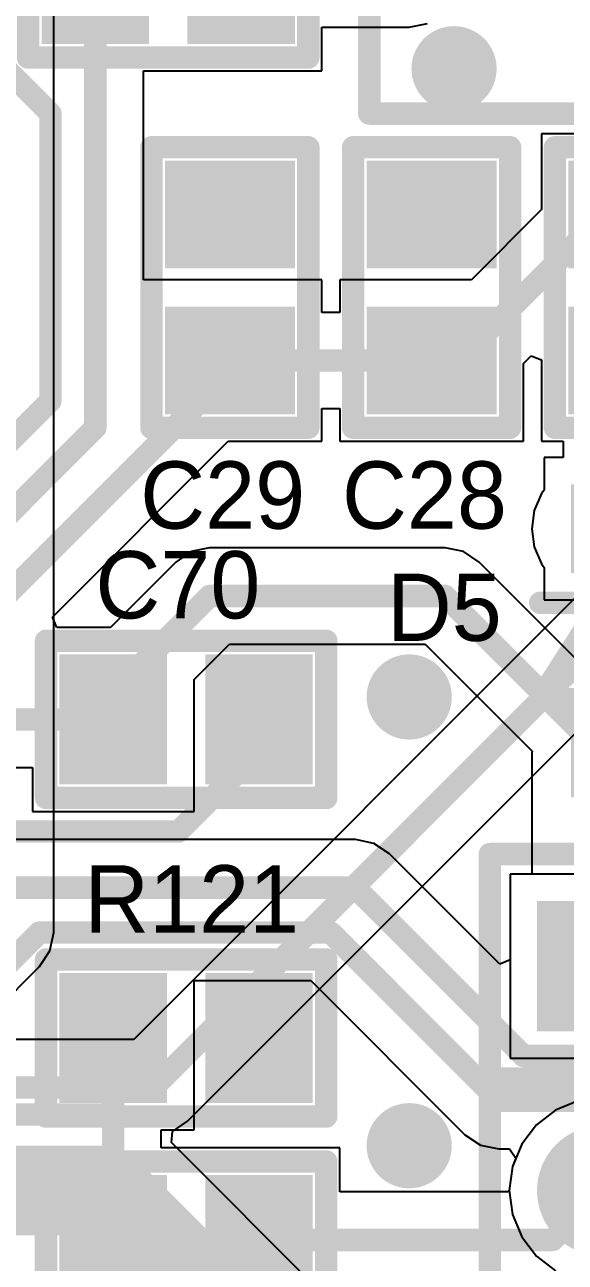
# Model space of a CAD drawing. Extents: x 1012 to 1122, y 1012 to 1122.
# Drawn here: x 1100.54 to 1106.67, y 1082.75 to 1096.76 of the extents above; entities that cross this region are included whole.
import ezdxf

# ---------------------------------------------------------------- set-up
doc = ezdxf.new("R2010")
doc.units = 0
doc.layers.get('0').update_dxf_attribs({"linetype": 'CONTINUOUS'})
for name, color, linetype in [('BOTTOMLAYER', 5, 'CONTINUOUS'), ('BOTTOMSOLDER', 6, 'CONTINUOUS'), ('MULTILAYER', 9, 'CONTINUOUS'), ('TOPLAYER', 1, 'CONTINUOUS'), ('TOPOVERLAY', 2, 'CONTINUOUS'), ('TOPPASTE', 8, 'CONTINUOUS'), ('TOPSOLDER', 216, 'CONTINUOUS')]:
    doc.layers.add(name, color=color, linetype=linetype)

# ---------------------------------------------------------------- blocks, each defined once
blk = doc.blocks.new('CC0603_5')
at = {"layer": 'TOPLAYER'}
for points in [[(-0.508, -0.635), (0.508, -0.635), (-0.508, 0.635), (0.508, 0.635)], [(1.143, -0.635), (2.159, -0.635), (1.143, 0.635), (2.159, 0.635)]]:
    blk.add_solid(points, dxfattribs=at)
at = {"layer": 'TOPOVERLAY', "const_width": 0.254}
for points in [[(-0.508, 0.889), (-0.762, 0.889)], [(-0.762, 0.889), (-0.762, -0.889)], [(2.413, 0.889), (-0.508, 0.889)], [(2.413, 0.889), (2.413, -0.889)], [(2.413, -0.889), (-0.762, -0.889)]]:
    blk.add_lwpolyline(points, dxfattribs=at)
at = {"layer": 'TOPOVERLAY', "const_width": 0.127}
for points in [[(-0.8255, 0.889, 1), (-0.6985, 0.889, 1)], [(-0.8255, 0.889, 1), (-0.6985, 0.889, 1)], [(-0.5715, 0.889, 1), (-0.4445, 0.889, 1)], [(-0.5715, 0.889, 1), (-0.4445, 0.889, 1)], [(2.3495, 0.889, 1), (2.4765, 0.889, 1)], [(2.3495, 0.889, 1), (2.4765, 0.889, 1)], [(-0.8255, -0.889, 1), (-0.6985, -0.889, 1)], [(-0.8255, -0.889, 1), (-0.6985, -0.889, 1)], [(2.3495, -0.889, 1), (2.4765, -0.889, 1)], [(2.3495, -0.889, 1), (2.4765, -0.889, 1)]]:
    blk.add_lwpolyline(points, format="xyb", close=True, dxfattribs=at)
at = {"layer": 'TOPPASTE'}
for points in [[(-0.508, -0.635), (0.508, -0.635), (-0.508, 0.635), (0.508, 0.635)], [(1.143, -0.635), (2.159, -0.635), (1.143, 0.635), (2.159, 0.635)]]:
    blk.add_solid(points, dxfattribs=at)
at = {"layer": 'TOPSOLDER'}
for points in [[(-0.6096, -0.7366), (0.6096, -0.7366), (-0.6096, 0.7366), (0.6096, 0.7366)], [(1.0414, -0.7366), (2.2606, -0.7366), (1.0414, 0.7366), (2.2606, 0.7366)]]:
    blk.add_solid(points, dxfattribs=at)
blk = doc.blocks.new('CC0603_6')
at = {"layer": 'TOPLAYER'}
for points in [[(-0.508, -0.635), (0.508, -0.635), (-0.508, 0.635), (0.508, 0.635)], [(1.143, -0.635), (2.159, -0.635), (1.143, 0.635), (2.159, 0.635)]]:
    blk.add_solid(points, dxfattribs=at)
at = {"layer": 'TOPOVERLAY', "const_width": 0.254}
for points in [[(-0.762, 0.889), (-0.508, 0.889)], [(-0.762, -0.889), (-0.762, 0.889)], [(-0.508, 0.889), (2.413, 0.889)], [(2.413, -0.889), (2.413, 0.889)], [(-0.762, -0.889), (2.413, -0.889)]]:
    blk.add_lwpolyline(points, dxfattribs=at)
at = {"layer": 'TOPOVERLAY', "const_width": 0.127}
for points in [[(-0.8255, 0.889, 1), (-0.6985, 0.889, 1)], [(-0.8255, 0.889, 1), (-0.6985, 0.889, 1)], [(-0.5715, 0.889, 1), (-0.4445, 0.889, 1)], [(-0.5715, 0.889, 1), (-0.4445, 0.889, 1)], [(2.3495, 0.889, 1), (2.4765, 0.889, 1)], [(2.3495, 0.889, 1), (2.4765, 0.889, 1)], [(-0.8255, -0.889, 1), (-0.6985, -0.889, 1)], [(-0.8255, -0.889, 1), (-0.6985, -0.889, 1)], [(2.3495, -0.889, 1), (2.4765, -0.889, 1)], [(2.3495, -0.889, 1), (2.4765, -0.889, 1)]]:
    blk.add_lwpolyline(points, format="xyb", close=True, dxfattribs=at)
at = {"layer": 'TOPPASTE'}
for points in [[(-0.508, -0.635), (0.508, -0.635), (-0.508, 0.635), (0.508, 0.635)], [(1.143, -0.635), (2.159, -0.635), (1.143, 0.635), (2.159, 0.635)]]:
    blk.add_solid(points, dxfattribs=at)
at = {"layer": 'TOPSOLDER'}
for points in [[(-0.6096, -0.7366), (0.6096, -0.7366), (-0.6096, 0.7366), (0.6096, 0.7366)], [(1.0414, -0.7366), (2.2606, -0.7366), (1.0414, 0.7366), (2.2606, 0.7366)]]:
    blk.add_solid(points, dxfattribs=at)
blk = doc.blocks.new('SIP2_2_54MM_7')
at = {"layer": 'BOTTOMLAYER', "const_width": 0.635}
blk.add_lwpolyline([(2.2225, 0, 1), (2.8575, 0, 1)], format="xyb", close=True, dxfattribs=at)
at = {"layer": 'BOTTOMLAYER'}
blk.add_solid([(-0.635, -0.635), (0.635, -0.635), (-0.635, 0.635), (0.635, 0.635)], dxfattribs=at)
at = {"layer": 'BOTTOMSOLDER', "const_width": 0.7366}
blk.add_lwpolyline([(2.1717, 0, 1), (2.9083, 0, 1)], format="xyb", close=True, dxfattribs=at)
at = {"layer": 'BOTTOMSOLDER'}
blk.add_solid([(-0.7366, -0.7366), (0.7366, -0.7366), (-0.7366, 0.7366), (0.7366, 0.7366)], dxfattribs=at)
at = {"layer": 'MULTILAYER', "const_width": 0.635}
blk.add_lwpolyline([(2.2225, 0, 1), (2.8575, 0, 1)], format="xyb", close=True, dxfattribs=at)
at = {"layer": 'MULTILAYER'}
blk.add_solid([(-0.635, -0.635), (0.635, -0.635), (-0.635, 0.635), (0.635, 0.635)], dxfattribs=at)
at = {"layer": 'TOPLAYER', "const_width": 0.635}
blk.add_lwpolyline([(2.2225, 0, 1), (2.8575, 0, 1)], format="xyb", close=True, dxfattribs=at)
at = {"layer": 'TOPLAYER'}
blk.add_solid([(-0.635, -0.635), (0.635, -0.635), (-0.635, 0.635), (0.635, 0.635)], dxfattribs=at)
at = {"layer": 'TOPOVERLAY', "const_width": 0.254}
for points in [[(3.81, 1.27), (-1.27, 1.27)], [(-1.27, -1.27), (-1.27, 1.27)], [(1.27, -1.27), (1.27, 1.27)], [(3.81, -1.27), (3.81, 1.27)], [(3.81, -1.27), (-1.27, -1.27)]]:
    blk.add_lwpolyline(points, dxfattribs=at)
at = {"layer": 'TOPOVERLAY', "const_width": 0.127}
for points in [[(-1.3335, 1.27, 1), (-1.2065, 1.27, 1)], [(-1.3335, 1.27, 1), (-1.2065, 1.27, 1)], [(1.2065, 1.27, 1), (1.3335, 1.27, 1)], [(3.7465, 1.27, 1), (3.8735, 1.27, 1)], [(3.7465, 1.27, 1), (3.8735, 1.27, 1)], [(-1.3335, -1.27, 1), (-1.2065, -1.27, 1)], [(-1.3335, -1.27, 1), (-1.2065, -1.27, 1)], [(1.2065, -1.27, 1), (1.3335, -1.27, 1)], [(3.7465, -1.27, 1), (3.8735, -1.27, 1)], [(3.7465, -1.27, 1), (3.8735, -1.27, 1)]]:
    blk.add_lwpolyline(points, format="xyb", close=True, dxfattribs=at)
at = {"layer": 'TOPSOLDER', "const_width": 0.7366}
blk.add_lwpolyline([(2.1717, 0, 1), (2.9083, 0, 1)], format="xyb", close=True, dxfattribs=at)
at = {"layer": 'TOPSOLDER'}
blk.add_solid([(-0.7366, -0.7366), (0.7366, -0.7366), (-0.7366, 0.7366), (0.7366, 0.7366)], dxfattribs=at)
blk = doc.blocks.new('CC0603_40')
at = {"layer": 'TOPLAYER'}
for points in [[(-0.508, -0.635), (0.508, -0.635), (-0.508, 0.635), (0.508, 0.635)], [(1.143, -0.635), (2.159, -0.635), (1.143, 0.635), (2.159, 0.635)]]:
    blk.add_solid(points, dxfattribs=at)
at = {"layer": 'TOPOVERLAY', "const_width": 0.254}
for points in [[(-0.762, -0.889), (-0.762, 0.889)], [(-0.508, 0.889), (-0.762, 0.889)], [(2.413, 0.889), (-0.508, 0.889)], [(2.413, -0.889), (2.413, 0.889)], [(2.413, -0.889), (-0.762, -0.889)]]:
    blk.add_lwpolyline(points, dxfattribs=at)
at = {"layer": 'TOPOVERLAY', "const_width": 0.127}
for points in [[(-0.8255, 0.889, 1), (-0.6985, 0.889, 1)], [(-0.8255, 0.889, 1), (-0.6985, 0.889, 1)], [(-0.5715, 0.889, 1), (-0.4445, 0.889, 1)], [(-0.5715, 0.889, 1), (-0.4445, 0.889, 1)], [(2.3495, 0.889, 1), (2.4765, 0.889, 1)], [(2.3495, 0.889, 1), (2.4765, 0.889, 1)], [(-0.8255, -0.889, 1), (-0.6985, -0.889, 1)], [(-0.8255, -0.889, 1), (-0.6985, -0.889, 1)], [(2.3495, -0.889, 1), (2.4765, -0.889, 1)], [(2.3495, -0.889, 1), (2.4765, -0.889, 1)]]:
    blk.add_lwpolyline(points, format="xyb", close=True, dxfattribs=at)
at = {"layer": 'TOPPASTE'}
for points in [[(-0.508, -0.635), (0.508, -0.635), (-0.508, 0.635), (0.508, 0.635)], [(1.143, -0.635), (2.159, -0.635), (1.143, 0.635), (2.159, 0.635)]]:
    blk.add_solid(points, dxfattribs=at)
at = {"layer": 'TOPSOLDER'}
for points in [[(-0.6096, -0.7366), (0.6096, -0.7366), (-0.6096, 0.7366), (0.6096, 0.7366)], [(1.0414, -0.7366), (2.2606, -0.7366), (1.0414, 0.7366), (2.2606, 0.7366)]]:
    blk.add_solid(points, dxfattribs=at)
blk = doc.blocks.new('CC0603_41')
at = {"layer": 'TOPLAYER'}
for points in [[(-0.508, -0.635), (0.508, -0.635), (-0.508, 0.635), (0.508, 0.635)], [(1.143, -0.635), (2.159, -0.635), (1.143, 0.635), (2.159, 0.635)]]:
    blk.add_solid(points, dxfattribs=at)
at = {"layer": 'TOPOVERLAY', "const_width": 0.254}
for points in [[(-0.762, -0.889), (-0.762, 0.889)], [(-0.508, 0.889), (-0.762, 0.889)], [(2.413, 0.889), (-0.508, 0.889)], [(2.413, -0.889), (2.413, 0.889)], [(2.413, -0.889), (-0.762, -0.889)]]:
    blk.add_lwpolyline(points, dxfattribs=at)
at = {"layer": 'TOPOVERLAY', "const_width": 0.127}
for points in [[(-0.8255, 0.889, 1), (-0.6985, 0.889, 1)], [(-0.8255, 0.889, 1), (-0.6985, 0.889, 1)], [(-0.5715, 0.889, 1), (-0.4445, 0.889, 1)], [(-0.5715, 0.889, 1), (-0.4445, 0.889, 1)], [(2.3495, 0.889, 1), (2.4765, 0.889, 1)], [(2.3495, 0.889, 1), (2.4765, 0.889, 1)], [(-0.8255, -0.889, 1), (-0.6985, -0.889, 1)], [(-0.8255, -0.889, 1), (-0.6985, -0.889, 1)], [(2.3495, -0.889, 1), (2.4765, -0.889, 1)], [(2.3495, -0.889, 1), (2.4765, -0.889, 1)]]:
    blk.add_lwpolyline(points, format="xyb", close=True, dxfattribs=at)
at = {"layer": 'TOPPASTE'}
for points in [[(-0.508, -0.635), (0.508, -0.635), (-0.508, 0.635), (0.508, 0.635)], [(1.143, -0.635), (2.159, -0.635), (1.143, 0.635), (2.159, 0.635)]]:
    blk.add_solid(points, dxfattribs=at)
at = {"layer": 'TOPSOLDER'}
for points in [[(-0.6096, -0.7366), (0.6096, -0.7366), (-0.6096, 0.7366), (0.6096, 0.7366)], [(1.0414, -0.7366), (2.2606, -0.7366), (1.0414, 0.7366), (2.2606, 0.7366)]]:
    blk.add_solid(points, dxfattribs=at)
blk = doc.blocks.new('CC0603_75')
at = {"layer": 'TOPLAYER'}
for points in [[(-0.508, -0.635), (0.508, -0.635), (-0.508, 0.635), (0.508, 0.635)], [(1.143, -0.635), (2.159, -0.635), (1.143, 0.635), (2.159, 0.635)]]:
    blk.add_solid(points, dxfattribs=at)
at = {"layer": 'TOPOVERLAY', "const_width": 0.254}
for points in [[(-0.762, -0.889), (-0.762, 0.889)], [(-0.762, 0.889), (-0.508, 0.889)], [(-0.508, 0.889), (2.413, 0.889)], [(2.413, -0.889), (2.413, 0.889)], [(-0.762, -0.889), (2.413, -0.889)]]:
    blk.add_lwpolyline(points, dxfattribs=at)
at = {"layer": 'TOPOVERLAY', "const_width": 0.127}
for points in [[(-0.8255, 0.889, 1), (-0.6985, 0.889, 1)], [(-0.8255, 0.889, 1), (-0.6985, 0.889, 1)], [(-0.5715, 0.889, 1), (-0.4445, 0.889, 1)], [(-0.5715, 0.889, 1), (-0.4445, 0.889, 1)], [(2.3495, 0.889, 1), (2.4765, 0.889, 1)], [(2.3495, 0.889, 1), (2.4765, 0.889, 1)], [(-0.8255, -0.889, 1), (-0.6985, -0.889, 1)], [(-0.8255, -0.889, 1), (-0.6985, -0.889, 1)], [(2.3495, -0.889, 1), (2.4765, -0.889, 1)], [(2.3495, -0.889, 1), (2.4765, -0.889, 1)]]:
    blk.add_lwpolyline(points, format="xyb", close=True, dxfattribs=at)
at = {"layer": 'TOPPASTE'}
for points in [[(-0.508, -0.635), (0.508, -0.635), (-0.508, 0.635), (0.508, 0.635)], [(1.143, -0.635), (2.159, -0.635), (1.143, 0.635), (2.159, 0.635)]]:
    blk.add_solid(points, dxfattribs=at)
at = {"layer": 'TOPSOLDER'}
for points in [[(-0.6096, -0.7366), (0.6096, -0.7366), (-0.6096, 0.7366), (0.6096, 0.7366)], [(1.0414, -0.7366), (2.2606, -0.7366), (1.0414, 0.7366), (2.2606, 0.7366)]]:
    blk.add_solid(points, dxfattribs=at)
blk = doc.blocks.new('SOD323_101')
at = {"layer": 'TOPLAYER'}
for points in [[(-0.4, -0.25), (0.4, -0.25), (-0.4, 0.25), (0.4, 0.25)], [(2.14, 0.25), (2.14, -0.25), (2.94, 0.25), (2.94, -0.25)]]:
    blk.add_solid(points, dxfattribs=at)
at = {"layer": 'TOPOVERLAY', "const_width": 0.254}
for points in [[(0.61, 0.7), (0.61, -0.7)], [(0.61, 0.7), (1.702, 0)], [(1.702, 0.7), (1.702, -0.649)], [(1.702, 0), (0.61, -0.7)], [(1.702, 0), (2.007, 0)]]:
    blk.add_lwpolyline(points, dxfattribs=at)
at = {"layer": 'TOPOVERLAY', "const_width": 0.127}
for points in [[(0.546, 0.7, 1), (0.673, 0.7, 1)], [(0.546, 0.7, 1), (0.673, 0.7, 1)], [(1.638, 0.7, 1), (1.765, 0.7, 1)], [(1.638, 0, 1), (1.765, 0, 1)], [(1.638, 0, 1), (1.765, 0, 1)], [(1.638, 0, 1), (1.765, 0, 1)], [(1.943, 0, 1), (2.07, 0, 1)], [(1.638, -0.649, 1), (1.765, -0.649, 1)], [(0.546, -0.7, 1), (0.673, -0.7, 1)], [(0.546, -0.7, 1), (0.673, -0.7, 1)]]:
    blk.add_lwpolyline(points, format="xyb", close=True, dxfattribs=at)
at = {"layer": 'TOPPASTE'}
for points in [[(-0.4, -0.25), (0.4, -0.25), (-0.4, 0.25), (0.4, 0.25)], [(2.14, 0.25), (2.14, -0.25), (2.94, 0.25), (2.94, -0.25)]]:
    blk.add_solid(points, dxfattribs=at)
at = {"layer": 'TOPSOLDER'}
for points in [[(-0.502, -0.352), (0.502, -0.352), (-0.502, 0.352), (0.502, 0.352)], [(2.038, 0.352), (2.038, -0.352), (3.042, 0.352), (3.042, -0.352)]]:
    blk.add_solid(points, dxfattribs=at)
blk = doc.blocks.new('CON9_2_54MM_118')
at = {"layer": 'TOPOVERLAY', "const_width": 0.254}
for points in [[(22.86, -3.499993), (22.86, 1.999996)], [(22.86, -3.499993), (-2.54, -3.499993)]]:
    blk.add_lwpolyline(points, dxfattribs=at)
at = {"layer": 'TOPOVERLAY', "const_width": 0.127}
blk.add_lwpolyline([(22.7965, -3.499993, 1), (22.9235, -3.499993, 1)], format="xyb", close=True, dxfattribs=at)
blk.add_lwpolyline([(22.7965, -3.499993, 1), (22.9235, -3.499993, 1)], format="xyb", close=True, dxfattribs=at)
blk = doc.blocks.new('CC0603_148')
at = {"layer": 'TOPLAYER'}
for points in [[(-0.508, -0.635), (0.508, -0.635), (-0.508, 0.635), (0.508, 0.635)], [(1.143, -0.635), (2.159, -0.635), (1.143, 0.635), (2.159, 0.635)]]:
    blk.add_solid(points, dxfattribs=at)
at = {"layer": 'TOPOVERLAY', "const_width": 0.254}
for points in [[(-0.508, 0.889), (-0.762, 0.889)], [(-0.762, -0.889), (-0.762, 0.889)], [(2.413, 0.889), (-0.508, 0.889)], [(2.413, -0.889), (2.413, 0.889)], [(2.413, -0.889), (-0.762, -0.889)]]:
    blk.add_lwpolyline(points, dxfattribs=at)
at = {"layer": 'TOPOVERLAY', "const_width": 0.127}
for points in [[(-0.8255, 0.889, 1), (-0.6985, 0.889, 1)], [(-0.8255, 0.889, 1), (-0.6985, 0.889, 1)], [(-0.5715, 0.889, 1), (-0.4445, 0.889, 1)], [(-0.5715, 0.889, 1), (-0.4445, 0.889, 1)], [(2.3495, 0.889, 1), (2.4765, 0.889, 1)], [(2.3495, 0.889, 1), (2.4765, 0.889, 1)], [(-0.8255, -0.889, 1), (-0.6985, -0.889, 1)], [(-0.8255, -0.889, 1), (-0.6985, -0.889, 1)], [(2.3495, -0.889, 1), (2.4765, -0.889, 1)], [(2.3495, -0.889, 1), (2.4765, -0.889, 1)]]:
    blk.add_lwpolyline(points, format="xyb", close=True, dxfattribs=at)
at = {"layer": 'TOPPASTE'}
for points in [[(-0.508, -0.635), (0.508, -0.635), (-0.508, 0.635), (0.508, 0.635)], [(1.143, -0.635), (2.159, -0.635), (1.143, 0.635), (2.159, 0.635)]]:
    blk.add_solid(points, dxfattribs=at)
at = {"layer": 'TOPSOLDER'}
for points in [[(-0.6096, -0.7366), (0.6096, -0.7366), (-0.6096, 0.7366), (0.6096, 0.7366)], [(1.0414, -0.7366), (2.2606, -0.7366), (1.0414, 0.7366), (2.2606, 0.7366)]]:
    blk.add_solid(points, dxfattribs=at)
blk = doc.blocks.new('CC0603_194')
at = {"layer": 'TOPLAYER'}
for points in [[(-0.508, -0.635), (0.508, -0.635), (-0.508, 0.635), (0.508, 0.635)], [(1.143, -0.635), (2.159, -0.635), (1.143, 0.635), (2.159, 0.635)]]:
    blk.add_solid(points, dxfattribs=at)
at = {"layer": 'TOPOVERLAY', "const_width": 0.254}
for points in [[(-0.762, 0.889), (-0.762, -0.889)], [(-0.508, 0.889), (-0.762, 0.889)], [(2.413, 0.889), (-0.508, 0.889)], [(2.413, 0.889), (2.413, -0.889)], [(2.413, -0.889), (-0.762, -0.889)]]:
    blk.add_lwpolyline(points, dxfattribs=at)
at = {"layer": 'TOPOVERLAY', "const_width": 0.127}
for points in [[(-0.8255, 0.889, 1), (-0.6985, 0.889, 1)], [(-0.8255, 0.889, 1), (-0.6985, 0.889, 1)], [(-0.5715, 0.889, 1), (-0.4445, 0.889, 1)], [(-0.5715, 0.889, 1), (-0.4445, 0.889, 1)], [(2.3495, 0.889, 1), (2.4765, 0.889, 1)], [(2.3495, 0.889, 1), (2.4765, 0.889, 1)], [(-0.8255, -0.889, 1), (-0.6985, -0.889, 1)], [(-0.8255, -0.889, 1), (-0.6985, -0.889, 1)], [(2.3495, -0.889, 1), (2.4765, -0.889, 1)], [(2.3495, -0.889, 1), (2.4765, -0.889, 1)]]:
    blk.add_lwpolyline(points, format="xyb", close=True, dxfattribs=at)
at = {"layer": 'TOPPASTE'}
for points in [[(-0.508, -0.635), (0.508, -0.635), (-0.508, 0.635), (0.508, 0.635)], [(1.143, -0.635), (2.159, -0.635), (1.143, 0.635), (2.159, 0.635)]]:
    blk.add_solid(points, dxfattribs=at)
at = {"layer": 'TOPSOLDER'}
for points in [[(-0.6096, -0.7366), (0.6096, -0.7366), (-0.6096, 0.7366), (0.6096, 0.7366)], [(1.0414, -0.7366), (2.2606, -0.7366), (1.0414, 0.7366), (2.2606, 0.7366)]]:
    blk.add_solid(points, dxfattribs=at)

msp = doc.modelspace()

# ---------------------------------------------------------------- linework, layer by layer
at = {"layer": 'BOTTOMLAYER'}
for p, q in [((1100.872, 1086.485), (1100.872, 1099.49)), ((1107.404, 1090.901), (1101.779, 1085.276)), ((1102.389, 1084.348), (1108.333, 1090.291)), ((1107.003, 1087.145), (1106.043, 1087.145)), ((1106.043, 1087.145), (1106.043, 1085.063)), ((1100.83, 1086.277), (1100.872, 1086.485)), ((1100.713, 1086.1), (1100.83, 1086.277)), ((1100.006, 1085.394), (1100.713, 1086.1)), ((1101.779, 1085.276), (1100.054, 1085.276)), ((1106.043, 1085.063), (1107.003, 1085.063)), ((1106.559, 1084.474), (1106.342, 1084.307)), ((1106.813, 1084.579), (1106.559, 1084.474)), ((1102.219, 1084.234), (1102.389, 1084.348)), ((1102.206, 1084.108), (1102.219, 1084.234)), ((1106.342, 1084.307), (1106.175, 1084.089)), ((1104.876, 1081.438), (1102.206, 1084.108)), ((1106.175, 1084.089), (1106.07, 1083.836)), ((1106.07, 1083.836), (1106.034, 1083.564)), ((1106.034, 1083.564), (1106.07, 1083.292)), ((1106.07, 1083.292), (1106.175, 1083.039)), ((1106.175, 1083.039), (1106.342, 1082.821)), ((1106.342, 1082.821), (1106.559, 1082.654))]:
    msp.add_line(p, q, dxfattribs=at)
for points, const_width in [([(1105.217, 1096.264, 1), (1105.599, 1096.264, 1)], 0.381), ([(1104.709, 1089.152, 1), (1105.091, 1089.152, 1)], 0.381), ([(1101.941, 1084.732, 1), (1102.068, 1084.732, 1)], 0.127), ([(1101.941, 1084.732, 1), (1102.068, 1084.732, 1)], 0.127), ([(1104.709, 1084.072, 1), (1105.091, 1084.072, 1)], 0.381), ([(1101.192, 1083.564, 1), (1101.7, 1083.564, 1)], 0.508), ([(1101.192, 1083.564, 1), (1101.7, 1083.564, 1)], 0.508)]:
    msp.add_lwpolyline(points, format="xyb", close=True, dxfattribs=dict(at, const_width=const_width))
for points, const_width in [([(1102.004, 1084.732), (1107.948, 1090.676)], 0.254), ([(1091.438, 1084.732), (1102.004, 1084.732)], 0.254), ([(1086.104, 1083.564), (1101.446, 1083.564)], 1.016), ([(1101.446, 1083.564), (1104.494, 1080.516)], 1.016)]:
    msp.add_lwpolyline(points, dxfattribs=dict(at, const_width=const_width))
at = {"layer": 'BOTTOMSOLDER', "const_width": 0.483}
for points in [[(1105.167, 1096.264, 1), (1105.649, 1096.264, 1)], [(1104.659, 1089.152, 1), (1105.141, 1089.152, 1)], [(1104.659, 1084.072, 1), (1105.141, 1084.072, 1)]]:
    msp.add_lwpolyline(points, format="xyb", close=True, dxfattribs=at)
at = {"layer": 'MULTILAYER', "const_width": 0.381}
for points in [[(1105.217, 1096.264, 1), (1105.599, 1096.264, 1)], [(1104.709, 1089.152, 1), (1105.091, 1089.152, 1)], [(1104.709, 1084.072, 1), (1105.091, 1084.072, 1)]]:
    msp.add_lwpolyline(points, format="xyb", close=True, dxfattribs=at)
at = {"layer": 'TOPLAYER'}
for p, q in [((1103.909, 1096.239), (1103.909, 1096.736)), ((1103.909, 1096.736), (1104.9, 1096.736)), ((1104.9, 1096.736), (1105.108, 1096.778)), ((1101.888, 1093.876), (1101.888, 1096.239)), ((1101.888, 1096.239), (1103.909, 1096.239)), ((1108.481, 1095.527), (1106.399, 1095.527)), ((1106.399, 1095.527), (1106.399, 1094.671)), ((1106.399, 1094.671), (1105.604, 1093.876)), ((1103.909, 1093.876), (1101.888, 1093.876)), ((1103.909, 1093.506), (1103.909, 1093.876)), ((1105.604, 1093.876), (1104.113, 1093.876)), ((1104.113, 1093.876), (1104.113, 1093.506)), ((1104.113, 1093.506), (1103.909, 1093.506)), ((1106.195, 1092.929), (1106.281, 1093.015)), ((1106.281, 1093.015), (1106.399, 1092.967)), ((1106.195, 1092.048), (1106.195, 1092.929)), ((1106.399, 1092.967), (1106.399, 1092.048)), ((1103.909, 1092.048), (1103.909, 1092.418)), ((1103.909, 1092.418), (1104.113, 1092.418)), ((1104.113, 1092.418), (1104.113, 1092.048)), ((1100.859, 1090.057), (1102.85, 1092.048)), ((1102.85, 1092.048), (1103.909, 1092.048)), ((1104.113, 1092.048), (1106.195, 1092.048)), ((1106.399, 1092.048), (1106.646, 1092.048)), ((1106.646, 1092.048), (1106.646, 1091.863)), ((1106.646, 1091.863), (1106.428, 1091.863)), ((1106.428, 1091.863), (1106.428, 1091.495)), ((1106.428, 1091.495), (1106.397, 1091.454)), ((1106.397, 1091.454), (1106.317, 1091.263)), ((1106.317, 1091.263), (1106.29, 1091.057)), ((1106.29, 1091.057), (1106.317, 1090.851)), ((1102.431, 1090.797), (1102.255, 1090.68)), ((1102.639, 1090.839), (1102.431, 1090.797)), ((1105.306, 1090.839), (1102.639, 1090.839)), ((1105.515, 1090.797), (1105.306, 1090.839)), ((1105.691, 1090.68), (1105.515, 1090.797)), ((1106.317, 1090.851), (1106.397, 1090.66)), ((1102.255, 1090.68), (1101.515, 1089.939)), ((1107.047, 1089.323), (1105.691, 1090.68)), ((1106.397, 1090.66), (1106.428, 1090.619)), ((1106.428, 1090.619), (1106.428, 1090.251)), ((1106.428, 1090.251), (1107.741, 1090.251)), ((1100.907, 1089.939), (1100.859, 1090.057)), ((1101.515, 1089.939), (1100.907, 1089.939)), ((1102.462, 1089.348), (1102.865, 1089.751)), ((1102.865, 1089.751), (1105.081, 1089.751)), ((1105.081, 1089.751), (1106.293, 1088.539)), ((1102.462, 1087.857), (1102.462, 1089.348)), ((1106.293, 1088.539), (1106.29, 1088.517)), ((1106.29, 1088.517), (1106.29, 1087.145)), ((1100.299, 1088.354), (1100.633, 1088.354)), ((1100.633, 1088.354), (1100.633, 1087.857)), ((1100.633, 1087.857), (1102.462, 1087.857)), ((1104.29, 1087.537), (1100.379, 1087.537)), ((1104.499, 1087.495), (1104.29, 1087.537)), ((1104.675, 1087.378), (1104.499, 1087.495)), ((1105.926, 1086.127), (1104.675, 1087.378)), ((1106.29, 1087.145), (1106.043, 1087.145)), ((1106.043, 1087.145), (1106.043, 1086.175)), ((1106.043, 1086.175), (1105.926, 1086.127)), ((1102.462, 1084.25), (1102.462, 1085.941)), ((1102.462, 1085.941), (1103.786, 1085.941)), ((1103.786, 1085.941), (1105.531, 1084.195)), ((1102.091, 1084.047), (1102.091, 1084.25)), ((1102.091, 1084.25), (1102.462, 1084.25)), ((1105.531, 1084.195), (1105.708, 1084.078)), ((1105.708, 1084.078), (1105.916, 1084.036)), ((1104.113, 1084.047), (1102.091, 1084.047)), ((1104.113, 1083.549), (1104.113, 1084.047)), ((1105.916, 1084.036), (1106.038, 1084.036)), ((1106.038, 1084.036), (1106.109, 1083.931)), ((1106.109, 1083.931), (1106.07, 1083.836)), ((1106.07, 1083.836), (1106.034, 1083.564)), ((1106.021, 1083.549), (1104.113, 1083.549)), ((1106.034, 1083.564), (1106.021, 1083.549))]:
    msp.add_line(p, q, dxfattribs=at)
at = {"layer": 'TOPLAYER', "const_width": 0.254}
for points in [[(1101.344, 1092.2), (1101.344, 1097.28)], [(1100.328, 1096.264), (1100.836, 1095.756)], [(1100.836, 1092.505), (1100.836, 1095.756)], [(1105.459, 1092.962), (1107.11, 1094.613)], [(1098.55, 1088.517), (1102.995, 1092.962)], [(1102.995, 1092.962), (1105.459, 1092.962)], [(1098.88, 1090.549), (1100.836, 1092.505)], [(1098.22, 1089.076), (1101.344, 1092.2)], [(1101.547, 1089.203), (1102.639, 1090.295)], [(1102.639, 1090.295), (1105.306, 1090.295)], [(1105.306, 1090.295), (1107.084, 1088.517)], [(1101.547, 1088.898), (1101.547, 1089.203)], [(1100.074, 1088.898), (1101.547, 1088.898)], [(1103.198, 1088.542), (1103.198, 1088.898)], [(1102.284, 1087.628), (1103.198, 1088.542)], [(1099.82, 1087.628), (1102.284, 1087.628)], [(1100.379, 1086.993), (1104.29, 1086.993)], [(1104.29, 1086.993), (1106.195, 1085.088)], [(1099.15, 1084.926), (1100.709, 1086.485)], [(1100.709, 1086.485), (1104.011, 1086.485)], [(1104.011, 1086.485), (1105.916, 1084.58)], [(1101.547, 1083.005), (1101.547, 1085.291)], [(1106.195, 1085.088), (1109.802, 1085.088)], [(1105.916, 1084.58), (1109.472, 1084.58)], [(1097.609, 1084.426), (1101.545, 1084.426)], [(1106.526, 1083.005), (1107.084, 1083.564)], [(1103.198, 1083.005), (1106.526, 1083.005)]]:
    msp.add_lwpolyline(points, dxfattribs=at)
at = {"layer": 'TOPLAYER'}
for points, const_width in [([(1105.217, 1096.264, 1), (1105.599, 1096.264, 1)], 0.381), ([(1100.773, 1095.756, 1), (1100.899, 1095.756, 1)], 0.127), ([(1100.773, 1095.756, 1), (1100.899, 1095.756, 1)], 0.127), ([(1102.931, 1092.962, 1), (1103.059, 1092.962, 1)], 0.127), ([(1102.931, 1092.962, 1), (1103.059, 1092.962, 1)], 0.127), ([(1105.395, 1092.962, 1), (1105.522, 1092.962, 1)], 0.127), ([(1105.395, 1092.962, 1), (1105.522, 1092.962, 1)], 0.127), ([(1100.773, 1092.505, 1), (1100.899, 1092.505, 1)], 0.127), ([(1100.773, 1092.505, 1), (1100.899, 1092.505, 1)], 0.127), ([(1101.281, 1092.2, 1), (1101.408, 1092.2, 1)], 0.127), ([(1101.281, 1092.2, 1), (1101.408, 1092.2, 1)], 0.127), ([(1102.576, 1090.295, 1), (1102.703, 1090.295, 1)], 0.127), ([(1102.576, 1090.295, 1), (1102.703, 1090.295, 1)], 0.127), ([(1105.243, 1090.295, 1), (1105.37, 1090.295, 1)], 0.127), ([(1105.243, 1090.295, 1), (1105.37, 1090.295, 1)], 0.127), ([(1104.709, 1089.152, 1), (1105.091, 1089.152, 1)], 0.381), ([(1101.484, 1089.203, 1), (1101.611, 1089.203, 1)], 0.127), ([(1101.484, 1089.203, 1), (1101.611, 1089.203, 1)], 0.127), ([(1101.484, 1088.898, 1), (1101.611, 1088.898, 1)], 0.127), ([(1101.484, 1088.898, 1), (1101.611, 1088.898, 1)], 0.127), ([(1103.135, 1088.898, 1), (1103.262, 1088.898, 1)], 0.127), ([(1103.135, 1088.542, 1), (1103.262, 1088.542, 1)], 0.127), ([(1103.135, 1088.542, 1), (1103.262, 1088.542, 1)], 0.127), ([(1102.22, 1087.628, 1), (1102.347, 1087.628, 1)], 0.127), ([(1102.22, 1087.628, 1), (1102.347, 1087.628, 1)], 0.127), ([(1104.227, 1086.993, 1), (1104.354, 1086.993, 1)], 0.127), ([(1104.227, 1086.993, 1), (1104.354, 1086.993, 1)], 0.127), ([(1100.646, 1086.485, 1), (1100.773, 1086.485, 1)], 0.127), ([(1100.646, 1086.485, 1), (1100.773, 1086.485, 1)], 0.127), ([(1103.947, 1086.485, 1), (1104.074, 1086.485, 1)], 0.127), ([(1103.947, 1086.485, 1), (1104.074, 1086.485, 1)], 0.127), ([(1101.484, 1085.291, 1), (1101.611, 1085.291, 1)], 0.127), ([(1106.132, 1085.088, 1), (1106.259, 1085.088, 1)], 0.127), ([(1106.132, 1085.088, 1), (1106.259, 1085.088, 1)], 0.127), ([(1105.852, 1084.58, 1), (1105.979, 1084.58, 1)], 0.127), ([(1105.852, 1084.58, 1), (1105.979, 1084.58, 1)], 0.127), ([(1101.482, 1084.426, 1), (1101.609, 1084.426, 1)], 0.127), ([(1104.709, 1084.072, 1), (1105.091, 1084.072, 1)], 0.381), ([(1101.484, 1083.005, 1), (1101.611, 1083.005, 1)], 0.127), ([(1103.135, 1083.005, 1), (1103.262, 1083.005, 1)], 0.127), ([(1106.462, 1083.005, 1), (1106.589, 1083.005, 1)], 0.127), ([(1106.462, 1083.005, 1), (1106.589, 1083.005, 1)], 0.127)]:
    msp.add_lwpolyline(points, format="xyb", close=True, dxfattribs=dict(at, const_width=const_width))
at = {"layer": 'TOPSOLDER', "const_width": 0.483}
for points in [[(1105.167, 1096.264, 1), (1105.649, 1096.264, 1)], [(1104.659, 1089.152, 1), (1105.141, 1089.152, 1)], [(1104.659, 1084.072, 1), (1105.141, 1084.072, 1)]]:
    msp.add_lwpolyline(points, format="xyb", close=True, dxfattribs=at)

# ---------------------------------------------------------------- block references
for name, p, rotation in [('CON9_2_54MM_118', (1107.948, 1118.616), 270), ('CC0603_194', (1102.995, 1097.28), 180), ('CC0603_41', (1102.868, 1094.613), 270), ('CC0603_40', (1105.154, 1094.613), 270), ('CC0603_148', (1107.44, 1094.613), 270), ('SOD323_101', (1107.084, 1088.517), 90), ('CC0603_75', (1101.547, 1088.898), 360), ('SIP2_2_54MM_7', (1107.084, 1086.104), 270), ('CC0603_6', (1101.547, 1085.291), 360), ('CC0603_5', (1103.198, 1083.005), 180)]:
    msp.add_blockref(name, p, dxfattribs=dict(rotation=rotation))

# ---------------------------------------------------------------- texts
at = {"layer": 'TOPOVERLAY'}
for s, p in [('C29', (1101.852, 1091.057)), ('C28', (1104.138, 1091.057)), ('C70', (1101.344, 1090.041)), ('D5', (1104.646, 1089.787)), ('R121', (1101.217, 1086.485))]:
    msp.add_text(s, height=0.762, dxfattribs=at).set_placement(p)

doc.saveas('drawing.dxf')
